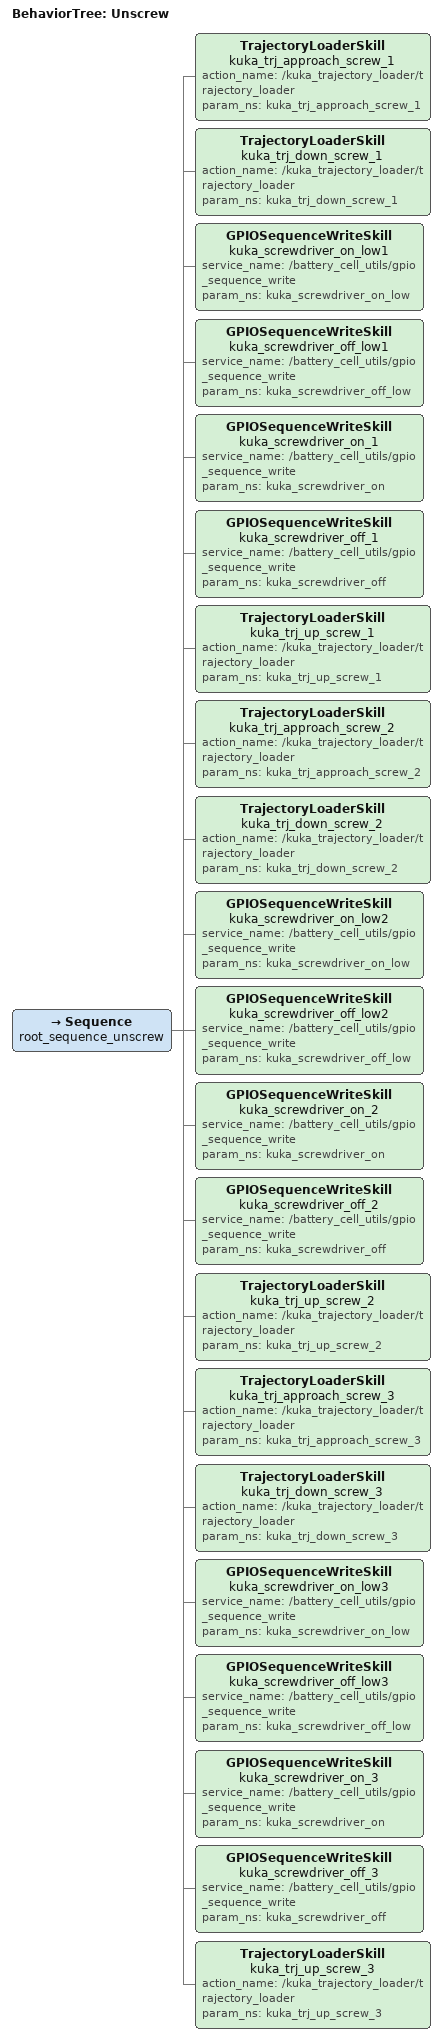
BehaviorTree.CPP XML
<root BTCPP_format="4" >
     <BehaviorTree ID="Unscrew">
        <Sequence name="root_sequence_unscrew">
            <!-- Screw 1 -->
            <TrajectoryLoaderSkill name="kuka_trj_approach_screw_1" action_name= "/kuka_trajectory_loader/trajectory_loader" param_ns="kuka_trj_approach_screw_1"/>
            <TrajectoryLoaderSkill name="kuka_trj_down_screw_1" action_name= "/kuka_trajectory_loader/trajectory_loader" param_ns="kuka_trj_down_screw_1"/>
            <GPIOSequenceWriteSkill name="kuka_screwdriver_on_low1" service_name="/battery_cell_utils/gpio_sequence_write" param_ns="kuka_screwdriver_on_low"/>
            <GPIOSequenceWriteSkill name="kuka_screwdriver_off_low1" service_name="/battery_cell_utils/gpio_sequence_write" param_ns="kuka_screwdriver_off_low"/>
            <GPIOSequenceWriteSkill name="kuka_screwdriver_on_1" service_name="/battery_cell_utils/gpio_sequence_write" param_ns="kuka_screwdriver_on"/>
            <GPIOSequenceWriteSkill name="kuka_screwdriver_off_1" service_name="/battery_cell_utils/gpio_sequence_write" param_ns="kuka_screwdriver_off"/>
            <TrajectoryLoaderSkill name="kuka_trj_up_screw_1" action_name= "/kuka_trajectory_loader/trajectory_loader" param_ns="kuka_trj_up_screw_1"/>

            <!-- Screw 2 -->
            <TrajectoryLoaderSkill name="kuka_trj_approach_screw_2" action_name= "/kuka_trajectory_loader/trajectory_loader" param_ns="kuka_trj_approach_screw_2"/>
            <TrajectoryLoaderSkill name="kuka_trj_down_screw_2" action_name= "/kuka_trajectory_loader/trajectory_loader" param_ns="kuka_trj_down_screw_2"/>
            <GPIOSequenceWriteSkill name="kuka_screwdriver_on_low2" service_name="/battery_cell_utils/gpio_sequence_write" param_ns="kuka_screwdriver_on_low"/>
            <GPIOSequenceWriteSkill name="kuka_screwdriver_off_low2" service_name="/battery_cell_utils/gpio_sequence_write" param_ns="kuka_screwdriver_off_low"/>
            <GPIOSequenceWriteSkill name="kuka_screwdriver_on_2" service_name="/battery_cell_utils/gpio_sequence_write" param_ns="kuka_screwdriver_on"/>
            <GPIOSequenceWriteSkill name="kuka_screwdriver_off_2" service_name="/battery_cell_utils/gpio_sequence_write" param_ns="kuka_screwdriver_off"/>
            <TrajectoryLoaderSkill name="kuka_trj_up_screw_2" action_name= "/kuka_trajectory_loader/trajectory_loader" param_ns="kuka_trj_up_screw_2"/>

            <!-- Screw 3 -->
            <TrajectoryLoaderSkill name="kuka_trj_approach_screw_3" action_name= "/kuka_trajectory_loader/trajectory_loader" param_ns="kuka_trj_approach_screw_3"/>
            <TrajectoryLoaderSkill name="kuka_trj_down_screw_3" action_name= "/kuka_trajectory_loader/trajectory_loader" param_ns="kuka_trj_down_screw_3"/>
            <GPIOSequenceWriteSkill name="kuka_screwdriver_on_low3" service_name="/battery_cell_utils/gpio_sequence_write" param_ns="kuka_screwdriver_on_low"/>
            <GPIOSequenceWriteSkill name="kuka_screwdriver_off_low3" service_name="/battery_cell_utils/gpio_sequence_write" param_ns="kuka_screwdriver_off_low"/>
            <GPIOSequenceWriteSkill name="kuka_screwdriver_on_3" service_name="/battery_cell_utils/gpio_sequence_write" param_ns="kuka_screwdriver_on"/>
            <GPIOSequenceWriteSkill name="kuka_screwdriver_off_3" service_name="/battery_cell_utils/gpio_sequence_write" param_ns="kuka_screwdriver_off"/>
            <TrajectoryLoaderSkill name="kuka_trj_up_screw_3" action_name= "/kuka_trajectory_loader/trajectory_loader" param_ns="kuka_trj_up_screw_3"/>
        </Sequence>
     </BehaviorTree>
 </root>
